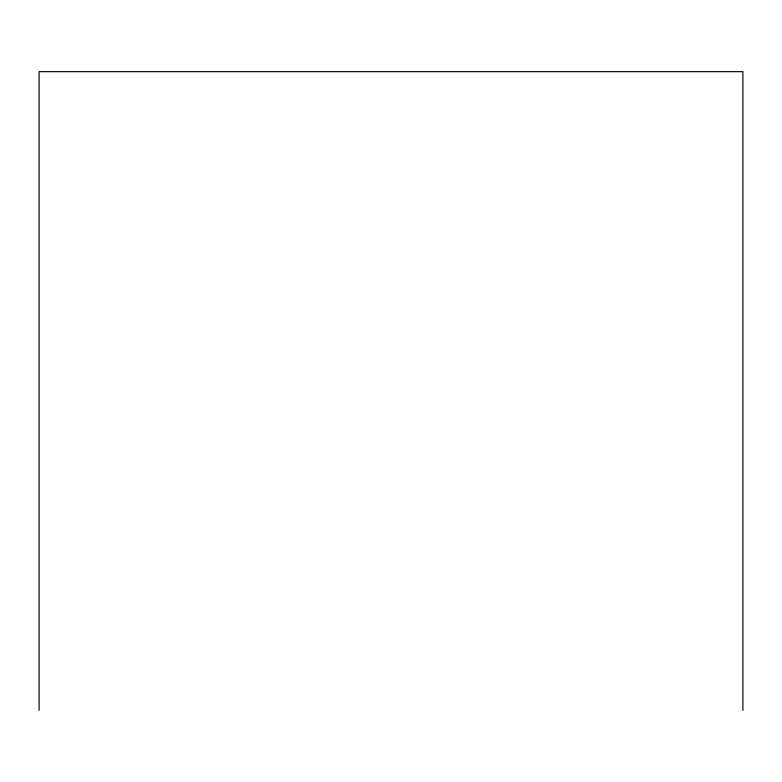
<?xml version="1.0" encoding="UTF-8"?>
<svg xmlns="http://www.w3.org/2000/svg" width="782" height="782" viewBox="0 0 782 782"><rect width="100%" height="100%" fill="white"/><g stroke="black" fill="none" stroke-linecap="round" stroke-linejoin="round"><path stroke-width="1.17" d="M742.9 710.339L742.9 71.661L39.1 71.661L39.1 710.339"/></g></svg>
